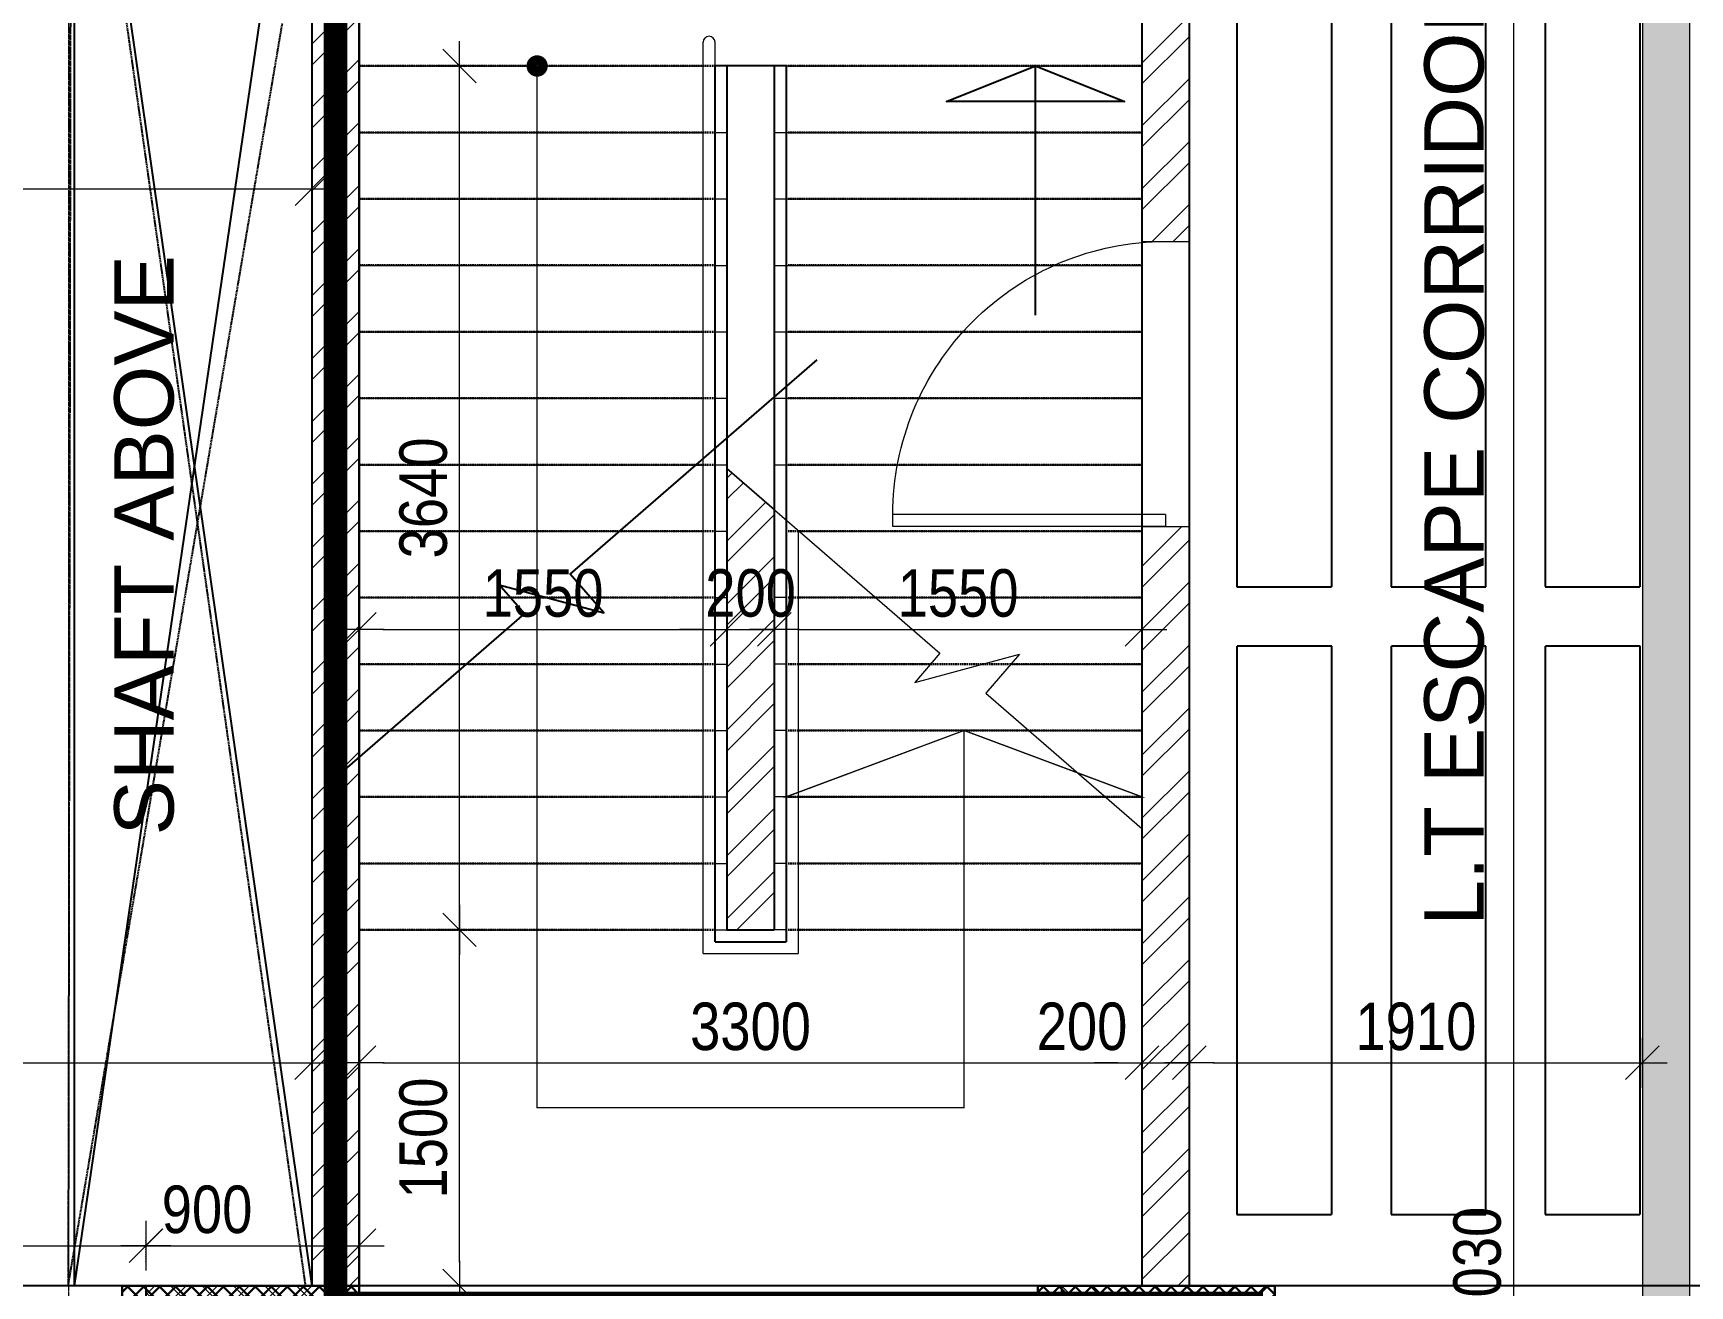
# Model space of a CAD drawing. Header units: inches. Extents: x 676944 to 1044153, y 326920 to 502369.
# Drawn here: x 732362 to 739347, y 378310 to 383589 of the extents above; entities that cross this region are included whole.
import ezdxf

# ---------------------------------------------------------------- set-up
doc = ezdxf.new("R2010")
doc.units = ezdxf.units.IN
doc.header["$MEASUREMENT"] = 0
for name, pattern in [('DASHED2', [9.525, 6.35, -3.175]), ('DOT2', [3.175, 0, -3.175]), ('HIDDEN', [9.525, 6.35, -3.175])]:
    doc.linetypes.add(name, pattern=pattern)
for name, color, linetype, lineweight in [('A-BLOCK', 43, 'Continuous', 13), ('A-DIMENSION', 7, 'Continuous', 9), ('A-DOOR', 10, 'Continuous', 15), ('A-HATCH CONCRETE', 254, 'Continuous', 5), ('A-LEASING LINE', 7, 'DASHED2', 9), ('escape route', 8, 'HIDDEN', 15), ('wall hatch', 252, 'Continuous', 0)]:
    doc.layers.add(name, color=color, linetype=linetype, lineweight=lineweight)
for name, color, linetype in [('S-BEAM', 2, 'Continuous'), ('S-COL', 210, 'Continuous'), ('S-COL-1', 7, 'Continuous'), ('S-COL1-HT', 11, 'Continuous'), ('S-RIBS', 43, 'HIDDEN'), ('S-STR', 9, 'DASHED2'), ('S-WALL-HAT', 9, 'Continuous'), ('SHAFT', 7, 'Continuous'), ('stair', 1, 'Continuous'), ('TEXT', 181, 'Continuous'), ('THN', 1, 'Continuous')]:
    doc.layers.add(name, color=color, linetype=linetype)
doc.styles.add('ARIAL', font='ARIALN.TTF')
doc.styles.get("Standard").update_dxf_attribs({"font": 'arial.ttf'})
doc.styles.add('style1', font='arial.ttf')
doc.dimstyles.get("Standard").update_dxf_attribs({"dimtxt": 0.18, "dimasz": 0.18, "dimexe": 0.18, "dimexo": 0.0625, "dimgap": 0.09, "dimtad": 0, "dimtih": 1, "dimtoh": 1, "dimdec": 4, "dimzin": 0, "dimdsep": 46, "dimtxsty": 'Standard', "dimcen": 0.09, "dimadec": 0, "dimazin": 0, "dimtfac": 1, "dimtdec": 4, "dimtofl": 0, "dimtmove": 0, "dimatfit": 3, "dimfxl": 1, "dimtolj": 1, "dimtzin": 0, "dimarcsym": 0})
pattern_1 = [(45, (500290.86, -209134.59), (-132.58252, 132.58252), []), (45, (500379.24, -209134.59), (-132.58252, 132.58252), [])]

# ---------------------------------------------------------------- blocks, each defined once
blk = doc.blocks.new('R')
at = {"color": 4, "lineweight": 13}
blk.add_line((-0.707, -0.707), (0.707, 0.707), dxfattribs=at)
for p, q in [((0, -1.05), (0, 1.05)), ((-1.05, 0), (1.05, 0))]:
    blk.add_line(p, q)
blk = doc.blocks.new('*D213')
at = {"layer": 'A-DIMENSION', "linetype": 'DOT2', "lineweight": 13, "transparency": 16777216}
for p, q in [((721847, 382960.4), (721847, 382858.4)), ((733537, 382960.4), (733537, 382858.4))]:
    blk.add_line(p, q, dxfattribs=at)
at = {"layer": 'A-DIMENSION', "transparency": 16777216}
blk.add_line((721947, 382933.4), (733437, 382933.4), dxfattribs=at)
at = {"layer": 'Defpoints', "color": 0, "transparency": 16777216}
for p in [(721847, 383060.4), (733537, 383060.4), (733537, 382933.4)]:
    blk.add_point(p, dxfattribs=at)
at = {"layer": 'A-DIMENSION', "transparency": 16777216, "xscale": 100, "yscale": 100, "zscale": 100, "rotation": 180}
blk.add_blockref('R', (721847, 382933.4), dxfattribs=at)
at = {"layer": 'A-DIMENSION', "transparency": 16777216, "xscale": 100, "yscale": 100, "zscale": 100}
blk.add_blockref('R', (733537, 382933.4), dxfattribs=at)
at = {"layer": 'A-DIMENSION', "transparency": 16777216, "insert": (727692, 383085.6), "char_height": 200, "attachment_point": 5, "style": 'ARIAL'}
blk.add_mtext('\\A1;11690', dxfattribs=at)
blk = doc.blocks.new('*D192')
at = {"layer": 'A-DIMENSION', "linetype": 'DOT2', "lineweight": 13, "transparency": 16777216}
for p, q in [((727197.9, 378410.4), (727197.9, 378554.4)), ((732838, 378410.4), (732838, 378554.4))]:
    blk.add_line(p, q, dxfattribs=at)
at = {"layer": 'A-DIMENSION', "transparency": 16777216}
blk.add_line((727297.9, 378479.4), (732738, 378479.4), dxfattribs=at)
at = {"layer": 'Defpoints', "color": 0, "transparency": 16777216}
for p in [(732838, 378479.4), (727197.9, 378310.4), (732838, 378310.4)]:
    blk.add_point(p, dxfattribs=at)
at = {"layer": 'A-DIMENSION', "transparency": 16777216, "xscale": 100, "yscale": 100, "zscale": 100, "rotation": 180}
blk.add_blockref('R', (727197.9, 378479.4), dxfattribs=at)
at = {"layer": 'A-DIMENSION', "transparency": 16777216, "xscale": 100, "yscale": 100, "zscale": 100}
blk.add_blockref('R', (732838, 378479.4), dxfattribs=at)
at = {"layer": 'A-DIMENSION', "transparency": 16777216, "insert": (730017.9, 378631.5), "char_height": 200, "attachment_point": 5, "style": 'ARIAL'}
blk.add_mtext('\\A1;5640', dxfattribs=at)
blk = doc.blocks.new('*D193')
at = {"layer": 'A-DIMENSION', "linetype": 'DOT2', "lineweight": 13, "transparency": 16777216}
for p, q in [((732837, 378410.4), (732837, 378554.4)), ((733736.9, 378410.4), (733736.9, 378554.4))]:
    blk.add_line(p, q, dxfattribs=at)
at = {"layer": 'A-DIMENSION', "transparency": 16777216}
blk.add_line((732937, 378479.4), (733636.9, 378479.4), dxfattribs=at)
at = {"layer": 'Defpoints', "color": 0, "transparency": 16777216}
for p in [(733736.9, 378479.4), (732837, 378310.4), (733736.9, 378310.4)]:
    blk.add_point(p, dxfattribs=at)
at = {"layer": 'A-DIMENSION', "transparency": 16777216, "xscale": 100, "yscale": 100, "zscale": 100, "rotation": 180}
blk.add_blockref('R', (732837, 378479.4), dxfattribs=at)
at = {"layer": 'A-DIMENSION', "transparency": 16777216, "xscale": 100, "yscale": 100, "zscale": 100}
blk.add_blockref('R', (733736.9, 378479.4), dxfattribs=at)
at = {"layer": 'A-DIMENSION', "transparency": 16777216, "insert": (733095.3, 378631.5), "char_height": 200, "attachment_point": 5, "style": 'ARIAL'}
blk.add_mtext('\\A1;900', dxfattribs=at)
blk = doc.blocks.new('*D202')
at = {"layer": 'A-DIMENSION', "linetype": 'DOT2', "lineweight": 13, "transparency": 16777216}
for p, q in [((732421.7, 385280), (731961.3, 385280)), ((732442.9, 378310.4), (731961.3, 378310.4))]:
    blk.add_line(p, q, dxfattribs=at)
at = {"layer": 'A-DIMENSION', "transparency": 16777216}
blk.add_line((732036.3, 385180), (732036.3, 378410.4), dxfattribs=at)
at = {"layer": 'Defpoints', "color": 0, "transparency": 16777216}
for p in [(732521.7, 385280), (732036.3, 378310.4), (732542.9, 378310.4)]:
    blk.add_point(p, dxfattribs=at)
at = {"layer": 'A-DIMENSION', "transparency": 16777216, "xscale": 100, "yscale": 100, "zscale": 100}
for p, rotation in [((732036.3, 385280), 90), ((732036.3, 378310.4), 270)]:
    blk.add_blockref('R', p, dxfattribs=dict(at, rotation=rotation))
at = {"layer": 'A-DIMENSION', "transparency": 16777216, "insert": (731884.2, 381795.2), "char_height": 200, "attachment_point": 5, "rotation": 90, "style": 'ARIAL'}
blk.add_mtext('\\A1;6970', dxfattribs=at)
blk = doc.blocks.new('*D238')
at = {"layer": 'A-DIMENSION', "linetype": 'DOT2', "lineweight": 13, "transparency": 16777216}
for p, q in [((720996.9, 379279.7), (720996.9, 379325.4)), ((733536.7, 379046.1), (733536.7, 379325.4))]:
    blk.add_line(p, q, dxfattribs=at)
at = {"layer": 'A-DIMENSION', "transparency": 16777216}
blk.add_line((721096.9, 379250.4), (733436.7, 379250.4), dxfattribs=at)
at = {"layer": 'Defpoints', "color": 0, "transparency": 16777216}
for p in [(733536.7, 379250.4), (720996.9, 379179.7), (733536.7, 378946.1)]:
    blk.add_point(p, dxfattribs=at)
at = {"layer": 'A-DIMENSION', "transparency": 16777216, "xscale": 100, "yscale": 100, "zscale": 100, "rotation": 180}
blk.add_blockref('R', (720996.9, 379250.4), dxfattribs=at)
at = {"layer": 'A-DIMENSION', "transparency": 16777216, "xscale": 100, "yscale": 100, "zscale": 100}
blk.add_blockref('R', (733536.7, 379250.4), dxfattribs=at)
at = {"layer": 'A-DIMENSION', "transparency": 16777216, "insert": (727266.8, 379402.5), "char_height": 200, "attachment_point": 5, "style": 'ARIAL'}
blk.add_mtext('\\A1;12540', dxfattribs=at)
blk = doc.blocks.new('*D463')
at = {"layer": 'A-DIMENSION', "color": 254, "linetype": 'DOT2', "lineweight": 13, "transparency": 16777216}
for p, q in [((542748.5, 213918.4), (542748.5, 213893.4)), ((544298.5, 213918.4), (544298.5, 213893.4))]:
    blk.add_line(p, q, dxfattribs=at)
at = {"layer": 'A-DIMENSION', "color": 254, "transparency": 16777216}
blk.add_line((542848.5, 213818.4), (544198.5, 213818.4), dxfattribs=at)
at = {"layer": 'Defpoints', "color": 0, "transparency": 16777216}
for p in [(542748.5, 213818.4), (544298.5, 213818.4), (544298.5, 213818.4)]:
    blk.add_point(p, dxfattribs=at)
at = {"layer": 'A-DIMENSION', "color": 254, "transparency": 16777216, "xscale": 100, "yscale": 100, "zscale": 100, "rotation": 180}
blk.add_blockref('R', (542748.5, 213818.4), dxfattribs=at)
at = {"layer": 'A-DIMENSION', "color": 254, "transparency": 16777216, "xscale": 100, "yscale": 100, "zscale": 100}
blk.add_blockref('R', (544298.5, 213818.4), dxfattribs=at)
at = {"layer": 'A-DIMENSION', "color": 254, "transparency": 16777216, "insert": (543523.5, 213970.6), "char_height": 200, "attachment_point": 5, "style": 'ARIAL'}
blk.add_mtext('\\A1;1550', dxfattribs=at)
blk = doc.blocks.new('*D464')
at = {"layer": 'A-DIMENSION', "color": 254, "linetype": 'DOT2', "lineweight": 13, "transparency": 16777216}
for p, q in [((544498.5, 213918.4), (544498.5, 213893.4)), ((546048.5, 213918.4), (546048.5, 213893.4))]:
    blk.add_line(p, q, dxfattribs=at)
at = {"layer": 'A-DIMENSION', "color": 254, "transparency": 16777216}
blk.add_line((544598.5, 213818.4), (545948.5, 213818.4), dxfattribs=at)
at = {"layer": 'Defpoints', "color": 0, "transparency": 16777216}
for p in [(544498.5, 213818.4), (546048.5, 213818.4), (546048.5, 213818.4)]:
    blk.add_point(p, dxfattribs=at)
at = {"layer": 'A-DIMENSION', "color": 254, "transparency": 16777216, "xscale": 100, "yscale": 100, "zscale": 100, "rotation": 180}
blk.add_blockref('R', (544498.5, 213818.4), dxfattribs=at)
at = {"layer": 'A-DIMENSION', "color": 254, "transparency": 16777216, "xscale": 100, "yscale": 100, "zscale": 100}
blk.add_blockref('R', (546048.5, 213818.4), dxfattribs=at)
at = {"layer": 'A-DIMENSION', "color": 254, "transparency": 16777216, "insert": (545273.5, 213970.6), "char_height": 200, "attachment_point": 5, "style": 'ARIAL'}
blk.add_mtext('\\A1;1550', dxfattribs=at)
blk = doc.blocks.new('*D465')
at = {"layer": 'A-DIMENSION', "color": 254, "linetype": 'DOT2', "lineweight": 13, "transparency": 16777216}
for p, q in [((543071.4, 212552.4), (543096.4, 212552.4)), ((543071.4, 211052.4), (543096.4, 211052.4))]:
    blk.add_line(p, q, dxfattribs=at)
at = {"layer": 'A-DIMENSION', "color": 254, "transparency": 16777216}
blk.add_line((543171.4, 211152.4), (543171.4, 212452.4), dxfattribs=at)
at = {"layer": 'Defpoints', "color": 0, "transparency": 16777216}
for p in [(543171.4, 212552.4), (543171.4, 212552.4), (543171.4, 211052.4)]:
    blk.add_point(p, dxfattribs=at)
at = {"layer": 'A-DIMENSION', "color": 254, "transparency": 16777216, "xscale": 100, "yscale": 100, "zscale": 100}
for p, rotation in [((543171.4, 212552.4), 90), ((543171.4, 211052.4), 270)]:
    blk.add_blockref('R', p, dxfattribs=dict(at, rotation=rotation))
at = {"layer": 'A-DIMENSION', "color": 254, "transparency": 16777216, "insert": (543019.3, 211675.2), "char_height": 200, "attachment_point": 5, "rotation": 90, "style": 'ARIAL'}
blk.add_mtext('\\A1;1500', dxfattribs=at)
blk = doc.blocks.new('*D466')
at = {"layer": 'A-DIMENSION', "color": 254, "linetype": 'DOT2', "lineweight": 13, "transparency": 16777216}
for p, q in [((543071.4, 216192.4), (543096.4, 216192.4)), ((543071.4, 212552.4), (543096.4, 212552.4))]:
    blk.add_line(p, q, dxfattribs=at)
at = {"layer": 'A-DIMENSION', "color": 254, "transparency": 16777216}
blk.add_line((543171.4, 212652.4), (543171.4, 216092.4), dxfattribs=at)
at = {"layer": 'Defpoints', "color": 0, "transparency": 16777216}
for p in [(543171.4, 216192.4), (543171.4, 216192.4), (543171.4, 212552.4)]:
    blk.add_point(p, dxfattribs=at)
at = {"layer": 'A-DIMENSION', "color": 254, "transparency": 16777216, "xscale": 100, "yscale": 100, "zscale": 100}
for p, rotation in [((543171.4, 216192.4), 90), ((543171.4, 212552.4), 270)]:
    blk.add_blockref('R', p, dxfattribs=dict(at, rotation=rotation))
at = {"layer": 'A-DIMENSION', "color": 254, "transparency": 16777216, "insert": (543019.3, 214372.4), "char_height": 200, "attachment_point": 5, "rotation": 90, "style": 'ARIAL'}
blk.add_mtext('\\A1;3640', dxfattribs=at)
blk = doc.blocks.new('*D467')
at = {"layer": 'A-DIMENSION', "color": 254, "linetype": 'DOT2', "lineweight": 13, "transparency": 16777216}
for p, q in [((547862.5, 217082), (547539.9, 217082)), ((547862.5, 205052.4), (547539.9, 205052.4))]:
    blk.add_line(p, q, dxfattribs=at)
at = {"layer": 'A-DIMENSION', "color": 254, "transparency": 16777216}
blk.add_line((547614.9, 216982), (547614.9, 205152.4), dxfattribs=at)
at = {"layer": 'Defpoints', "color": 0, "transparency": 16777216}
for p in [(547962.5, 217082), (547614.9, 205052.4), (547962.5, 205052.4)]:
    blk.add_point(p, dxfattribs=at)
at = {"layer": 'A-DIMENSION', "color": 254, "transparency": 16777216, "xscale": 100, "yscale": 100, "zscale": 100}
for p, rotation in [((547614.9, 217082), 90), ((547614.9, 205052.4), 270)]:
    blk.add_blockref('R', p, dxfattribs=dict(at, rotation=rotation))
at = {"layer": 'A-DIMENSION', "color": 254, "transparency": 16777216, "insert": (547462.8, 211067.2), "char_height": 200, "attachment_point": 5, "rotation": 90, "style": 'ARIAL'}
blk.add_mtext('\\A1;12030', dxfattribs=at)
blk = doc.blocks.new('M-DOOR-1M')
at = {"layer": 'A-DOOR'}
for p, q in [((0, 958.4), (-41.7, 958.4)), ((-41.7, 0), (-41.7, 958.4)), ((0, 0), (0, 958.4)), ((-41.7, 0), (0, 0))]:
    blk.add_line(p, q, dxfattribs=at)
blk.add_arc((-41.7, 0), 958.4, 90, 180.00218, dxfattribs=at)
blk = doc.blocks.new('*D414')
at = {"layer": 'A-DIMENSION', "color": 254, "linetype": 'DOT2', "lineweight": 13, "transparency": 16777216}
for p, q in [((546048.5, 211978.6), (546048.5, 212067.4)), ((542748.2, 211909.8), (542748.2, 211917.4))]:
    blk.add_line(p, q, dxfattribs=at)
at = {"layer": 'A-DIMENSION', "color": 254, "transparency": 16777216}
blk.add_line((542848.2, 211992.4), (545948.5, 211992.4), dxfattribs=at)
at = {"layer": 'Defpoints', "color": 0, "transparency": 16777216}
for p in [(542748.2, 212009.8), (546048.5, 211992.4), (546048.5, 211878.6)]:
    blk.add_point(p, dxfattribs=at)
at = {"layer": 'A-DIMENSION', "color": 254, "transparency": 16777216, "xscale": 100, "yscale": 100, "zscale": 100, "rotation": 180}
blk.add_blockref('R', (542748.2, 211992.4), dxfattribs=at)
at = {"layer": 'A-DIMENSION', "color": 254, "transparency": 16777216, "xscale": 100, "yscale": 100, "zscale": 100}
blk.add_blockref('R', (546048.5, 211992.4), dxfattribs=at)
at = {"layer": 'A-DIMENSION', "color": 254, "transparency": 16777216, "insert": (544398.3, 212144.5), "char_height": 200, "attachment_point": 5, "style": 'ARIAL'}
blk.add_mtext('\\A1;3300', dxfattribs=at)
blk = doc.blocks.new('*D415')
at = {"layer": 'A-DIMENSION', "color": 254, "linetype": 'DOT2', "lineweight": 13, "transparency": 16777216}
for p, q in [((546048.5, 211978.6), (546048.5, 212067.4)), ((546248.5, 212001.3), (546248.5, 212067.4))]:
    blk.add_line(p, q, dxfattribs=at)
at = {"layer": 'A-DIMENSION', "color": 254, "transparency": 16777216}
for p, q in [((545948.5, 211992.4), (545848.5, 211992.4)), ((546048.5, 211992.4), (546248.5, 211992.4)), ((546348.5, 211992.4), (546448.5, 211992.4))]:
    blk.add_line(p, q, dxfattribs=at)
at = {"layer": 'Defpoints', "color": 0, "transparency": 16777216}
for p in [(546248.5, 211992.4), (546048.5, 211878.6), (546248.5, 211901.3)]:
    blk.add_point(p, dxfattribs=at)
at = {"layer": 'A-DIMENSION', "color": 254, "transparency": 16777216, "xscale": 100, "yscale": 100, "zscale": 100}
blk.add_blockref('R', (546048.5, 211992.4), dxfattribs=at)
at = {"layer": 'A-DIMENSION', "color": 254, "transparency": 16777216, "xscale": 100, "yscale": 100, "zscale": 100, "rotation": 180}
blk.add_blockref('R', (546248.5, 211992.4), dxfattribs=at)
at = {"layer": 'A-DIMENSION', "color": 254, "transparency": 16777216, "insert": (545795.9, 212144.5), "char_height": 200, "attachment_point": 5, "style": 'ARIAL'}
blk.add_mtext('\\A1;200', dxfattribs=at)
blk = doc.blocks.new('*D398')
at = {"layer": 'A-DIMENSION', "color": 254, "linetype": 'DOT2', "lineweight": 13, "transparency": 16777216}
for p, q in [((544298.5, 213918.4), (544298.5, 213893.4)), ((544498.5, 213813.4), (544498.5, 213893.4))]:
    blk.add_line(p, q, dxfattribs=at)
at = {"layer": 'A-DIMENSION', "color": 254, "transparency": 16777216}
for p, q in [((544198.5, 213818.4), (544098.5, 213818.4)), ((544298.5, 213818.4), (544498.5, 213818.4)), ((544598.5, 213818.4), (544698.5, 213818.4))]:
    blk.add_line(p, q, dxfattribs=at)
at = {"layer": 'Defpoints', "color": 0, "transparency": 16777216}
for p in [(544298.5, 213818.4), (544498.5, 213818.4), (544498.5, 213713.4)]:
    blk.add_point(p, dxfattribs=at)
at = {"layer": 'A-DIMENSION', "color": 254, "transparency": 16777216, "xscale": 100, "yscale": 100, "zscale": 100}
blk.add_blockref('R', (544298.5, 213818.4), dxfattribs=at)
at = {"layer": 'A-DIMENSION', "color": 254, "transparency": 16777216, "xscale": 100, "yscale": 100, "zscale": 100, "rotation": 180}
blk.add_blockref('R', (544498.5, 213818.4), dxfattribs=at)
at = {"layer": 'A-DIMENSION', "color": 254, "transparency": 16777216, "insert": (544398.5, 213970.6), "char_height": 200, "attachment_point": 5, "style": 'ARIAL'}
blk.add_mtext('\\A1;200', dxfattribs=at)
blk = doc.blocks.new('*D397')
at = {"layer": 'A-DIMENSION', "color": 254, "linetype": 'DOT2', "lineweight": 13, "transparency": 16777216}
for p, q in [((546248.5, 212001.3), (546248.5, 212067.4)), ((548158.7, 212026.1), (548158.7, 212067.4))]:
    blk.add_line(p, q, dxfattribs=at)
at = {"layer": 'A-DIMENSION', "color": 254, "transparency": 16777216}
blk.add_line((546348.5, 211992.4), (548058.7, 211992.4), dxfattribs=at)
at = {"layer": 'Defpoints', "color": 0, "transparency": 16777216}
for p in [(548158.7, 211992.4), (546248.5, 211901.3), (548158.7, 211926.1)]:
    blk.add_point(p, dxfattribs=at)
at = {"layer": 'A-DIMENSION', "color": 254, "transparency": 16777216, "xscale": 100, "yscale": 100, "zscale": 100, "rotation": 180}
blk.add_blockref('R', (546248.5, 211992.4), dxfattribs=at)
at = {"layer": 'A-DIMENSION', "color": 254, "transparency": 16777216, "xscale": 100, "yscale": 100, "zscale": 100}
blk.add_blockref('R', (548158.7, 211992.4), dxfattribs=at)
at = {"layer": 'A-DIMENSION', "color": 254, "transparency": 16777216, "insert": (547203.6, 212144.5), "char_height": 200, "attachment_point": 5, "style": 'ARIAL'}
blk.add_mtext('\\A1;1910', dxfattribs=at)
blk = doc.blocks.new('CEILING PLAN')
at = {"layer": 'S-COL1-HT', "lineweight": 30}
h = blk.add_hatch(dxfattribs=at)
h.set_pattern_fill('ANSI37', color=254, scale=15)
h.set_pattern_definition([(45, (465979.35, 472330.244), (-33.67596, 33.67596), []), (135, (465979.35, 472330.244), (-33.67596, -33.67596), [])])
h.paths.add_polyline_path([(421092.4, 463623.1), (421092.4, 463023.1), (422092.4, 463023.1), (422092.4, 463623.1)])
h = blk.add_hatch(dxfattribs=at)
h.set_pattern_fill('ANSI37', color=254, scale=15)
h.set_pattern_definition([(45, (469840.023, 472330.244), (-33.67596, 33.67596), []), (135, (469840.023, 472330.244), (-33.67596, -33.67596), [])])
h.paths.add_polyline_path([(424953, 463623.1), (424953, 463023.1), (425953, 463023.1), (425953, 463623.1)])
at = {"layer": 'S-WALL-HAT', "lineweight": 30}
h = blk.add_hatch(dxfattribs=at)
h.set_pattern_fill('ANSI31', color=254, scale=35)
h.set_pattern_definition([(45, (874698.03, 817381.6), (-78.577241, 78.577241), [])])
h.paths.add_polyline_path([(436885.1, 455940.9), (436838.8, 455219.9), (437139.6, 455223.1), (437184.5, 455921.7)])
h.paths.add_polyline_path([(434505.1, 480465.7), (434901.1, 480409.2), (434844.6, 480013.2), (434448.6, 480069.7)])
h.paths.add_polyline_path([(430941.2, 480974.5), (430884.7, 480578.5), (430488.7, 480635), (430545.3, 481031)])
h.paths.add_polyline_path([(426981.4, 481539.7), (426924.9, 481143.8), (426528.9, 481200.3), (426585.4, 481596.3)])
h.paths.add_polyline_path([(423021.5, 482105), (422965, 481709), (422569, 481765.6), (422625.5, 482161.5)])
h.paths.add_polyline_path([(418665.8, 482726.7), (419061.8, 482670.1), (419005.2, 482274.2), (418609.3, 482330.7)])
h.paths.add_polyline_path([(414706, 483291.9), (415102, 483235.3), (415045.5, 482839.3), (414649.5, 482895.9)])
h.paths.add_polyline_path([(411142.2, 483800.6), (411085.7, 483404.6), (410689.7, 483461.1), (410746.3, 483857.1)])
h.paths.add_polyline_path([(407182.5, 484365.9), (407126, 483969.9), (406730, 484026.4), (406786.5, 484422.4)])
h.paths.add_polyline_path([(403222.7, 484931.3), (403166.1, 484535.4), (402770.2, 484591.9), (402826.7, 484987.9)])
h.paths.add_polyline_path([(399262.8, 485496.8), (399206.3, 485100.8), (398810.3, 485157.3), (398866.8, 485553.3)])
h.paths.add_polyline_path([(395303, 486062.2), (395246.5, 485666.2), (394850.5, 485722.7), (394907, 486118.7)])
h.paths.add_polyline_path([(391343.2, 486627.6), (391286.6, 486231.6), (390890.7, 486288.2), (390947.2, 486684.2), (389093.7, 486948.7), (388877.3, 483646.1), (389175.1, 483603.8), (389130.9, 482928), (388831.5, 482947.6), (387463.7, 462073.1), (387764.3, 462073.1), (387717.3, 461355), (387417.9, 461374.6), (387060.6, 455921.6), (387360, 455902), (387315.5, 455223.1), (387014.8, 455223.1), (386798.6, 451923.1), (388803.2, 451923.1), (388803.2, 452323.1), (389203.2, 452323.1), (389203.2, 451923.1), (392803.2, 451923.1), (392803.2, 452323.1), (393203.2, 452323.1), (393203.2, 451923.1), (396803.2, 451923.1), (396803.2, 452323.1), (397203.2, 452323.1), (397203.2, 451923.1), (400803.2, 451923.1), (400803.2, 452323.1), (401203.2, 452323.1), (401203.2, 451923.1), (404803.2, 451923.1), (404803.2, 452323.1), (405203.2, 452323.1), (405203.2, 451923.1), (408803.2, 451923.1), (408803.2, 452323.1), (409203.2, 452323.1), (409203.2, 451923.1), (412803.2, 451923.1), (412803.2, 452323.1), (413203.2, 452323.1), (413203.2, 451923.1), (416803.2, 451923.1), (416803.2, 452323.1), (417203.2, 452323.1), (417203.2, 451923.1), (420803.2, 451923.1), (420803.2, 452323.1), (421203.2, 452323.1), (421203.2, 451923.1), (424803.2, 451923.1), (424803.2, 452323.1), (425203.2, 452323.1), (425203.2, 451923.1), (428803.2, 451923.1), (428803.2, 452323.1), (429203.2, 452323.1), (429203.2, 451923.1), (432803.2, 451923.1), (432803.2, 452323.1), (433203.2, 452323.1), (433203.2, 451923.1), (436928, 451923.1), (437386.6, 459073.5), (436987.4, 459099.1), (437013, 459498.3), (437412.2, 459472.7), (437646.4, 463123.8), (437347, 463143), (437391.8, 463841.6), (437691.2, 463822.4), (437965.9, 468105), (437566.7, 468130.6), (437592.3, 468529.7), (437991.5, 468504.1), (438235.6, 472309), (437836.4, 472334.6), (437862, 472733.8), (438261.2, 472708.2), (438482.8, 476163.1), (438083.6, 476188.7), (438109.2, 476587.9), (438508.4, 476562.3), (438720.3, 479865.7)])
h.paths.add_polyline_path([(388385.4, 476137.7), (388884.3, 476105), (388823, 475168.8), (388326.5, 475239.6)])
h.paths.add_polyline_path([(388684.6, 476118.1), (388884.3, 476105), (388823, 475168.8), (388624.3, 475197.1), (387118.9, 452223.1), (388803.2, 452223.1), (388803.2, 452323.1), (389203.2, 452323.1), (389203.2, 452223.1), (392803.2, 452223.1), (392803.2, 452323.1), (393203.2, 452323.1), (393203.2, 452223.1), (396803.2, 452223.1), (396803.2, 452323.1), (397203.2, 452323.1), (397203.2, 452223.1), (400803.2, 452223.1), (400803.2, 452323.1), (401203.2, 452323.1), (401203.2, 452223.1), (404803.2, 452223.1), (404803.2, 452323.1), (405203.2, 452323.1), (405203.2, 452223.1), (408803.2, 452223.1), (408803.2, 452323.1), (409203.2, 452323.1), (409203.2, 452223.1), (412803.2, 452223.1), (412803.2, 452323.1), (413203.2, 452323.1), (413203.2, 452223.1), (416803.2, 452223.1), (416803.2, 452323.1), (417203.2, 452323.1), (417203.2, 452223.1), (420803.2, 452223.1), (420803.2, 452323.1), (421203.2, 452323.1), (421203.2, 452223.1), (424803.2, 452223.1), (424803.2, 452323.1), (425203.2, 452323.1), (425203.2, 452223.1), (428803.2, 452223.1), (428803.2, 452323.1), (429203.2, 452323.1), (429203.2, 452223.1), (432803.2, 452223.1), (432803.2, 452323.1), (433203.2, 452323.1), (433203.2, 452223.1), (436646.6, 452223.1), (437087.2, 459092.7), (436987.4, 459099.1), (437013, 459498.3), (437112.8, 459491.9), (437666.5, 468124.2), (437566.7, 468130.6), (437592.3, 468529.7), (437692.1, 468523.3), (437936.2, 472328.2), (437836.4, 472334.6), (437862, 472733.8), (437961.8, 472727.4), (438183.4, 476182.3), (438083.6, 476188.7), (438109.2, 476587.9), (438209, 476581.5), (438403.1, 479608), (434858.9, 480113.8), (434844.6, 480013.2), (434448.6, 480069.7), (434463, 480170.3), (430899.1, 480679), (430884.7, 480578.5), (430488.7, 480635), (430503.1, 480735.5), (426939.2, 481244.2), (426924.9, 481143.8), (426528.9, 481200.3), (426543.2, 481300.7), (422979.3, 481809.3), (422965, 481709), (422569, 481765.6), (422583.3, 481865.8), (419019.6, 482374.5), (419005.2, 482274.2), (418609.3, 482330.7), (418623.6, 482431), (415059.8, 482939.6), (415045.5, 482839.3), (414649.5, 482895.9), (414663.8, 482996.2), (411100, 483504.8), (411085.7, 483404.6), (410689.7, 483461.1), (410704, 483561.3), (407140.3, 484070), (407126, 483969.9), (406730, 484026.4), (406744.3, 484126.5), (403180.4, 484635.1), (403166.1, 484535.4), (402770.2, 484591.9), (402784.4, 484691.6), (399220.5, 485200.3), (399206.3, 485100.8), (398810.3, 485157.3), (398824.5, 485256.8), (395260.6, 485765.5), (395246.5, 485666.2), (394850.5, 485722.7), (394864.7, 485822), (391300.8, 486330.6), (391286.6, 486231.6), (390890.7, 486288.2), (390904.8, 486387.2), (389371.9, 486605.9)])
at = {"layer": 'S-BEAM', "color": 254, "linetype": 'ByBlock'}
for p, q in [((420892.4, 463623.1), (420892.4, 470591.5)), ((421892.4, 470448.8), (421892.4, 463623.1)), ((422092.4, 470420.4), (422092.4, 463623.1)), ((425392.4, 469952.9), (425392.4, 463623.1)), ((425592.4, 463623.1), (425592.4, 469924.4)), ((437377.8, 463623.1), (409103.2, 463623.1))]:
    blk.add_line(p, q, dxfattribs=at)
at = {"layer": 'S-COL-1', "color": 254, "lineweight": 30}
for points in [[(421092.4, 463623.1), (421092.4, 463023.1), (422092.4, 463023.1), (422092.4, 463623.1)], [(424953, 463623.1), (424953, 463023.1), (425953, 463023.1), (425953, 463623.1)]]:
    blk.add_lwpolyline(points, close=True, dxfattribs=at)
at = {"layer": 'S-RIBS', "color": 254, "ltscale": 0.4}
for points in [[(426193, 469532.1), (425793, 469589.2), (425793, 466569.1), (426193, 466569.1)], [(426843, 469439.3), (426443, 469496.4), (426443, 466569.1), (426843, 466569.1)], [(427493, 469346.6), (427093, 469403.6), (427093, 466569.1), (427493, 466569.1)], [(426193, 466319.1), (425793, 466319.1), (425793, 463923.1), (426193, 463923.1)], [(426843, 466319.1), (426443, 466319.1), (426443, 463923.1), (426843, 463923.1)], [(427493, 466319.1), (427093, 466319.1), (427093, 463923.1), (427493, 463923.1)]]:
    blk.add_lwpolyline(points, close=True, dxfattribs=at)
at = {"layer": 'S-STR', "color": 254, "lineweight": 30}
for p, q in [((422092.4, 468763.2), (423592.4, 468763.2)), ((425392.4, 468763.2), (423892.4, 468763.2)), ((422092.4, 468483.2), (423592.4, 468483.2)), ((425392.4, 468483.2), (423892.4, 468483.2)), ((422092.4, 468203.2), (423592.4, 468203.2)), ((425392.4, 468203.2), (423892.4, 468203.2)), ((422092.4, 467923.2), (423592.4, 467923.2)), ((425392.4, 467923.2), (423892.4, 467923.2)), ((422092.4, 467643.2), (423592.4, 467643.2)), ((425392.4, 467643.2), (423892.4, 467643.2)), ((422092.4, 467363.2), (423592.4, 467363.2)), ((425392.4, 467363.2), (423892.4, 467363.2)), ((422092.4, 467083.2), (423592.4, 467083.2)), ((425392.4, 467083.2), (423892.4, 467083.2)), ((422092.4, 466803.2), (423592.4, 466803.2)), ((425392.4, 466803.2), (423892.4, 466803.2)), ((422092.4, 466523.2), (423592.4, 466523.2)), ((425392.4, 466523.2), (423892.4, 466523.2)), ((422092.4, 466243.2), (423592.4, 466243.2)), ((425392.4, 466243.2), (423892.4, 466243.2)), ((422092.4, 465963.2), (423592.4, 465963.2)), ((425392.4, 465963.2), (423892.4, 465963.2)), ((422092.4, 465683.2), (423592.4, 465683.2)), ((425392.4, 465683.2), (423892.4, 465683.2)), ((422092.4, 465403.2), (423592.4, 465403.2)), ((425392.4, 465403.2), (423892.4, 465403.2)), ((422092.4, 465123.2), (423592.4, 465123.2)), ((425392.4, 465123.2), (423892.4, 465123.2))]:
    blk.add_line(p, q, dxfattribs=at)
at = {"layer": 'stair', "color": 254}
for p, q in [((423592.4, 467051.8), (423592.4, 468763.2)), ((423892.4, 468763.2), (423592.4, 468763.2)), ((423642.4, 468763.2), (423642.4, 465123.2)), ((423842.4, 468763.2), (423842.4, 465123.2)), ((423892.4, 468763.2), (423892.4, 467311.9)), ((423892.4, 467311.9), (423892.4, 465073.2)), ((423592.4, 465073.2), (423592.4, 467051.8)), ((423642.4, 465123.2), (423842.4, 465123.2)), ((423642.4, 465123.2), (423842.4, 465123.2)), ((423592.4, 465073.2), (423892.4, 465073.2)), ((423592.4, 465073.2), (423892.4, 465073.2))]:
    blk.add_line(p, q, dxfattribs=at)
for points in [[(424943.4, 467713.2), (424943.4, 468763.2), (425318.4, 468613.2), (424568.4, 468613.2), (424943.4, 468763.2)], [(421956.9, 465733.3), (422788.9, 466454.6), (422682.3, 466577.6), (423123.9, 466458.9), (422982.2, 466622.3), (424022.5, 467524.3)]]:
    blk.add_lwpolyline(points, dxfattribs=at)
at = {"layer": 'THN', "color": 254}
for p, q in [((420892.4, 470591.5), (421892.4, 463623.2)), ((420892.4, 463623.2), (421892.4, 470448.8))]:
    blk.add_line(p, q, dxfattribs=at)
blk = doc.blocks.new('SDFGBS')
at = {"layer": 'A-DIMENSION'}
h = blk.add_hatch(dxfattribs=at)
h.set_pattern_fill('ANSI35', color=254, scale=500)
h.set_pattern_definition([(45, (552314.21, 217329.53), (-88.3883, 88.3883), []), (45, (552402.6, 217329.53), (-88.3883, 88.3883), [156.25, -31.25, 0, -31.25])])
edge = h.paths.add_edge_path(flags=17)
edge.add_line((553946.3, 227821), (553748.4, 227849.3))
edge.add_line((553748.4, 227849.3), (552636.7, 220060.7))
edge.add_line((552636.7, 220060.7), (552850.2, 220030.2))
edge.add_line((552850.2, 220030.2), (553946.3, 227821))
edge.add_line((553946.3, 227821), (553748.4, 227849.3))
h.paths.add_polyline_path([(553946.3, 227821), (553748.4, 227849.3), (552636.7, 220060.7), (552850.2, 220030.2)], flags=17)
h.paths.add_polyline_path([(552122.2, 216511.9), (552150.4, 216709.9), (548158.7, 217279.6), (548158.7, 217118.1), (548158.7, 217081.1), (548158.7, 206352.4), (548358.7, 206352.4), (548358.7, 217049)])
h.paths.add_polyline_path([(552440.3, 217325.1), (552242.3, 217353.3), (552206.9, 217105.8), (552404.9, 217077.6)])
h.paths.add_polyline_path([(548158.7, 205052.4), (548358.7, 205055.3), (548358.7, 205152.4), (548158.7, 205152.4)])
h = blk.add_hatch(dxfattribs=at)
h.set_pattern_fill('ANSI32', color=254, scale=500)
h.set_pattern_definition(pattern_1)
h.paths.add_polyline_path([(546248.4, 215452.6), (546249.2, 217358.9), (546048.5, 217387.1), (546048.4, 215452.6)])
h = blk.add_hatch(dxfattribs=at)
h.set_pattern_fill('ANSI32', color=254, scale=500)
h.set_pattern_definition(pattern_1)
h.paths.add_polyline_path([(546248.5, 214252.6), (546048.5, 214252.6), (546048.5, 211052.4), (546248.5, 211052.4)])
h.paths.add_polyline_path([(544298.5, 214497), (544298.5, 212552.4), (544498.5, 212552.4), (544498.5, 214323.6)])
at = {"color": 254, "linetype": 'Continuous', "ltscale": 100}
blk.add_lwpolyline([(548358.7, 199352.4), (548358.7, 205055.3), (548158.7, 205052.4), (546609.2, 205052.4), (546609.2, 211052.4), (542748.5, 211052.4), (542748.5, 217853.6), (543751.9, 217706.5), (543785.2, 217903.8), (544329.2, 221715.1), (545372.1, 229020.7), (545414.4, 229317.7), (509749.2, 234378), (508982.7, 222668.9), (530759.5, 219560.9), (530757.7, 213002.3), (529859.4, 213002.3), (529859.4, 212802.4), (529859.4, 209552.4), (521809.4, 209552.4), (521809.4, 209352.4), (521809.4, 199352.4), (548358.7, 199352.4)], dxfattribs=at)
at = {"layer": 'A-DIMENSION', "color": 254}
for p, q in [((546048.5, 217382.3), (546048.5, 215452.6)), ((546248.5, 215452.6), (546248.5, 217353.7)), ((542748.5, 211052.4), (542748.5, 217053.6)), ((544198.5, 212452.4), (544198.5, 216292.4)), ((544248.5, 212502.4), (544248.5, 216292.4)), ((542748.5, 216192.4), (544198.5, 216192.4)), ((543498.5, 211802.4), (543498.5, 216192.4)), ((544248.5, 216192.4), (544298.5, 216192.4)), ((544298.5, 214497), (544298.5, 216192.4)), ((544498.5, 214323.6), (544498.5, 216192.4)), ((544498.5, 216192.4), (546048.5, 216192.4)), ((542748.5, 215912.4), (544198.5, 215912.4)), ((544248.5, 215912.4), (544298.5, 215912.4)), ((544498.5, 215912.4), (546048.5, 215912.4)), ((542748.5, 215632.4), (544198.5, 215632.4)), ((544248.5, 215632.4), (544298.5, 215632.4)), ((544498.5, 215632.4), (546048.5, 215632.4)), ((546048.5, 214252.6), (546048.4, 215455.5)), ((546048.5, 215452.6), (546248.5, 215452.6)), ((542748.5, 215352.4), (544198.5, 215352.4)), ((544248.5, 215352.4), (544298.5, 215352.4)), ((544498.5, 215352.4), (546048.5, 215352.4)), ((542748.5, 215072.4), (544198.5, 215072.4)), ((544248.5, 215072.4), (544298.5, 215072.4)), ((544498.5, 215072.4), (546048.5, 215072.4)), ((542748.5, 214792.4), (544198.5, 214792.4)), ((544248.5, 214792.4), (544298.5, 214792.4)), ((544498.5, 214792.4), (546048.5, 214792.4)), ((542748.5, 214512.4), (544198.5, 214512.4)), ((544248.5, 214512.4), (544298.5, 214512.4)), ((544498.5, 214512.4), (546048.5, 214512.4)), ((544548.5, 214280.3), (544548.5, 212502.4)), ((546048.5, 214252.6), (546048.5, 211052.4)), ((546048.5, 214252.6), (546248.5, 214252.6)), ((546248.5, 211052.4), (546248.5, 214252.6)), ((542748.5, 214232.4), (544198.5, 214232.4)), ((544248.5, 214232.4), (544298.5, 214232.4)), ((544598.5, 214236.9), (544598.5, 212452.4)), ((544603.7, 214232.4), (546048.5, 214232.4)), ((542748.5, 213952.4), (544198.5, 213952.4)), ((544248.5, 213952.4), (544298.5, 213952.4)), ((544548.5, 213952.4), (544498.5, 213952.4)), ((544926.6, 213952.4), (544598.5, 213952.4)), ((544926.6, 213952.4), (546048.5, 213952.4)), ((542748.5, 213672.4), (544198.5, 213672.4)), ((544248.5, 213672.4), (544298.5, 213672.4)), ((544548.5, 213672.4), (544498.5, 213672.4)), ((545157.4, 213672.4), (544598.5, 213672.4)), ((545496.1, 213672.4), (546048.5, 213672.4)), ((542748.5, 213392.4), (544198.5, 213392.4)), ((544248.5, 213392.4), (544298.5, 213392.4)), ((544548.5, 213392.4), (544498.5, 213392.4)), ((545572.4, 213392.4), (544598.5, 213392.4)), ((545298.5, 211802.4), (545298.5, 213392.4)), ((545572.4, 213392.4), (546048.5, 213392.4)), ((542748.5, 213112.4), (544198.5, 213112.4)), ((544248.5, 213112.4), (544298.5, 213112.4)), ((544548.5, 213112.4), (544498.5, 213112.4)), ((545895.3, 213112.4), (544598.5, 213112.4)), ((545895.3, 213112.4), (546048.5, 213112.4)), ((542748.5, 212832.4), (544198.5, 212832.4)), ((544248.5, 212832.4), (544298.5, 212832.4)), ((544548.5, 212832.4), (544498.5, 212832.4)), ((546048.5, 212832.4), (544598.5, 212832.4)), ((542748.5, 212552.4), (544198.5, 212552.4)), ((544248.5, 212552.4), (544298.5, 212552.4)), ((544248.5, 212502.4), (544548.5, 212502.4)), ((544248.5, 212502.4), (544548.5, 212502.4)), ((544548.5, 212552.4), (544498.5, 212552.4)), ((546048.5, 212552.4), (544598.5, 212552.4)), ((544198.5, 212452.4), (544598.5, 212452.4)), ((545298.5, 211802.4), (543498.5, 211802.4))]:
    blk.add_line(p, q, dxfattribs=at)
for points in [[(548158.7, 217279.6), (548158.7, 206352.4), (548358.7, 206352.4), (548358.7, 217049), (552123.6, 216511.7)], [(544298.5, 214497), (545196.9, 213718), (545090.3, 213595.1), (545531.9, 213713.7), (545390.3, 213550.4), (546048.5, 212979.6)], [(546048.5, 213112.4), (545298.5, 213392.4), (544548.5, 213112.4)]]:
    blk.add_lwpolyline(points, dxfattribs=at)
at = {"layer": 'A-DIMENSION', "color": 254, "const_width": 40.5}
blk.add_lwpolyline([(543523.2, 216192.4, -1), (543473.7, 216192.4, -1)], format="xyb", close=True, dxfattribs=at)
at = {"layer": 'A-DIMENSION', "color": 254, "const_width": 5}
blk.add_lwpolyline([(543498.5, 216192.4), (543498.5, 211802.4), (545298.5, 211802.4), (545298.5, 213392.4), (544548.5, 213112.4), (546048.5, 213112.4), (545298.5, 213392.4)], dxfattribs=at)
at = {"layer": 'A-DIMENSION', "color": 254}
blk.add_lwpolyline([(544298.5, 214497), (544298.5, 212552.4), (544498.5, 212552.4), (544498.5, 214323.6)], close=True, dxfattribs=at)
blk.add_arc((544223.5, 216292.4), 25, 0, 180, dxfattribs=at)
at = {"layer": 'A-DIMENSION', "color": 254, "xscale": -1.199999413485973, "yscale": 1.199999413485973, "zscale": 1.199999413485973, "rotation": 90.00201795013876}
blk.add_blockref('M-DOOR-1M', (546148.5, 214252.6), dxfattribs=at)
at = {"layer": 'A-DIMENSION', "color": 254, "style": 'style1'}
blk.add_text('L.T ESCAPE CORRIDOR', height=250, rotation=90, dxfattribs=at).set_placement((547489.1, 212569.1))
at = {"layer": 'A-DIMENSION', "color": 254}
for p1, p2, distance, picture, middle in [((547962.5, 217082), (547962.5, 205052.4), -347.6, '*D467', (547462.8, 211067.2)), ((543171.4, 212552.4), (543171.4, 216192.4), 0, '*D466', (543019.3, 214372.4)), ((542748.5, 213818.4), (544298.5, 213818.4), 0, '*D463', (543523.5, 213970.6)), ((544498.5, 213818.4), (546048.5, 213818.4), 0, '*D464', (545273.5, 213970.6))]:
    dim = blk.add_aligned_dim(p1=p1, p2=p2, distance=distance, dimstyle='Standard', override={"dimscale": 100, "dimtxt": 2, "dimasz": 1, "dimexe": 0.75, "dimexo": 1, "dimgap": 0.5, "dimtad": 1, "dimtih": 0, "dimtoh": 0, "dimdec": 0, "dimzin": 3, "dimtxsty": 'ARIAL', "dimblk": 'R', "dimcen": 2.5, "dimdle": 1, "dimclrd": 254, "dimclre": 254, "dimclrt": 254, "dimadec": 2, "dimtdec": 0, "dimtix": 1, "dimtofl": 1, "dimtmove": 2, "dimldrblk": 'R', "dimfxl": 2.5, "dimtzin": 3, "dimlwd": 65535, "dimlwe": 13}, dxfattribs=at)
    dim.commit()
    dim.dimension.update_dxf_attribs({"geometry": picture, "text_midpoint": middle})
for base, p1, p2, picture, middle in [((544498.5, 213818.4), (544298.5, 213818.4), (544498.5, 213713.4), '*D398', (544398.5, 213970.6)), ((546048.5, 211992.4), (542748.2, 212009.8), (546048.5, 211878.6), '*D414', (544398.3, 212144.5)), ((548158.7, 211992.4), (546248.5, 211901.3), (548158.7, 211926.1), '*D397', (547203.6, 212144.5))]:
    dim = blk.add_linear_dim(base=base, p1=p1, p2=p2, angle=180, dimstyle='Standard', override={"dimscale": 100, "dimtxt": 2, "dimasz": 1, "dimexe": 0.75, "dimexo": 1, "dimgap": 0.5, "dimtad": 1, "dimtih": 0, "dimtoh": 0, "dimdec": 0, "dimzin": 3, "dimtxsty": 'ARIAL', "dimblk": 'R', "dimcen": 2.5, "dimdle": 1, "dimclrd": 254, "dimclre": 254, "dimclrt": 254, "dimadec": 2, "dimtdec": 0, "dimtix": 1, "dimtofl": 1, "dimtmove": 2, "dimldrblk": 'R', "dimfxl": 2.5, "dimtzin": 3, "dimlwd": 65535, "dimlwe": 13}, dxfattribs=at)
    dim.commit()
    dim.dimension.update_dxf_attribs({"geometry": picture, "text_midpoint": middle})
for base, p1, p2, angle, picture, middle, dimtype in [((543171.4, 212552.4), (543171.4, 211052.4), (543171.4, 212552.4), 90, '*D465', (543019.3, 211675.2), 161), ((546248.5, 211992.4), (546048.5, 211878.6), (546248.5, 211901.3), 180, '*D415', (545795.9, 212144.5), 160)]:
    dim = blk.add_linear_dim(base=base, p1=p1, p2=p2, angle=angle, dimstyle='Standard', override={"dimscale": 100, "dimtxt": 2, "dimasz": 1, "dimexe": 0.75, "dimexo": 1, "dimgap": 0.5, "dimtad": 1, "dimtih": 0, "dimtoh": 0, "dimdec": 0, "dimzin": 3, "dimtxsty": 'ARIAL', "dimblk": 'R', "dimcen": 2.5, "dimdle": 1, "dimclrd": 254, "dimclre": 254, "dimclrt": 254, "dimadec": 2, "dimtdec": 0, "dimtix": 1, "dimtofl": 1, "dimtmove": 2, "dimldrblk": 'R', "dimfxl": 2.5, "dimtzin": 3, "dimlwd": 65535, "dimlwe": 13}, dxfattribs=at)
    dim.commit()
    dim.dimension.update_dxf_attribs({"geometry": picture, "text_midpoint": middle, "dimtype": dimtype})

msp = doc.modelspace()

# ---------------------------------------------------------------- hatches: boundary and pattern name
at = {"layer": 'A-HATCH CONCRETE'}
h = msp.add_hatch(dxfattribs=at)
h.set_pattern_fill('ANSI37', color=256, scale=750)
h.set_pattern_definition([(45, (691343.47, -41876.585), (-66.29126, 66.29126), []), (135, (691343.47, -41876.585), (-66.29126, -66.29126), [])])
h.paths.add_polyline_path([(732837, 378310.4), (732837, 377810.4), (733737, 377810.4), (733737, 378310.4)])
h = msp.add_hatch(dxfattribs=at)
h.set_pattern_fill('ANSI37', color=256, scale=750)
h.set_pattern_definition([(45, (691254.36, -41876.585), (-66.29126, 66.29126), []), (135, (691254.36, -41876.585), (-66.29126, -66.29126), [])])
h.paths.add_polyline_path([(736697.7, 378310.4), (736697.7, 377810.4), (737597.7, 377810.4), (737597.7, 378310.4)])
at = {"layer": 'wall hatch', "ltscale": 500}
h = msp.add_hatch(dxfattribs=at)
h.set_pattern_fill('ANSI32', color=256, scale=500)
h.set_pattern_definition([(45, (691281.33, -41876.54), (-132.58252, 132.58252), []), (45, (691369.72, -41876.54), (-132.58252, 132.58252), [])])
h.paths.add_polyline_path([(733736.7, 384245.5), (733536.9, 384245.5), (733536.7, 378310.5), (733736.7, 378310.5)])

# ---------------------------------------------------------------- linework, layer by layer
at = {"color": 4, "linetype": 'Continuous', "ltscale": 100}
msp.add_lwpolyline([(739347.2, 366610.4), (739347.2, 372313.3), (739147.2, 372310.4), (737597.7, 372310.4), (737597.7, 378310.4), (733737, 378310.4), (733737, 385111.6), (734740.4, 384964.5), (734773.7, 385161.8), (735317.7, 388973.1), (736360.6, 396278.7), (736402.9, 396575.7), (700737.7, 401636), (699971.2, 389926.9), (721748, 386818.9), (721746.2, 380260.3), (720847.9, 380260.3), (720847.9, 380060.4), (720847.9, 376810.4), (712797.9, 376810.4), (712797.9, 376610.4), (712797.9, 366610.4), (739347.2, 366610.4)], dxfattribs=at)
at = {"layer": 'A-BLOCK', "ltscale": 100}
for p, q in [((733737, 378310.4), (733737, 384311.6)), ((733537, 378310.4), (733537, 384211.6))]:
    msp.add_line(p, q, dxfattribs=at)
at = {"layer": 'A-LEASING LINE', "color": 6, "const_width": 100}
msp.add_lwpolyline([(700738.3, 401636), (699971.2, 389926.9), (721848, 386804.6), (721848, 380260.3), (720947.9, 380260.5), (720947.9, 376710.4), (712897.9, 376710.4), (712897.9, 366610.4), (739247.2, 366610.4), (739247.2, 372210.4), (737497.6, 372210.4), (737497.7, 378235.4), (733637, 378235.4), (733637, 385223.7), (734660.6, 385076.9), (735811.4, 393217.7), (735819, 393216.6), (736306.1, 396582.2), (700738.3, 401636)], dxfattribs=at)
at = {"layer": 'escape route', "linetype": 'HIDDEN', "ltscale": 0.5}
msp.add_line((732512, 374256.9), (732512, 385790.5), dxfattribs=at)
at = {"layer": 'S-COL'}
for points in [[(732837, 378310.4), (732837, 377810.4), (733737, 377810.4), (733737, 378310.4)], [(736697.7, 378310.4), (736697.7, 377810.4), (737597.7, 377810.4), (737597.7, 378310.4)]]:
    msp.add_lwpolyline(points, close=True, dxfattribs=at)
at = {"layer": 'SHAFT', "linetype": 'HIDDEN', "ltscale": 0.5}
for p, q in [((732521.7, 385281), (732509.7, 378310.4)), ((732521.7, 385281), (733509.7, 378310.4)), ((732509.7, 378310.4), (733511.7, 384211.6))]:
    msp.add_line(p, q, dxfattribs=at)

# ---------------------------------------------------------------- block references
at = {"color": 4, "linetype": 'Continuous'}
for name, p in [('CEILING PLAN', (311644.6, -85312.7)), ('SDFGBS', (190988.5, 167258))]:
    msp.add_blockref(name, p, dxfattribs=at)

# ---------------------------------------------------------------- texts
at = {"layer": 'TEXT', "ltscale": 0.5, "style": 'style1'}
msp.add_text('SHAFT ABOVE', height=250, rotation=90, dxfattribs=at).set_placement((732954.2, 380208.2))

# ---------------------------------------------------------------- dimensions: what is measured, and where the dimension line sits
at = {"layer": 'A-DIMENSION'}
dim = msp.add_linear_dim(base=(732036.3, 378310.4), p1=(732521.7, 385280), p2=(732542.9, 378310.4), angle=90, dimstyle='Standard', override={"dimscale": 100, "dimtxt": 2, "dimasz": 1, "dimexe": 0.75, "dimexo": 1, "dimgap": 0.5, "dimtad": 1, "dimtih": 0, "dimtoh": 0, "dimdec": 0, "dimzin": 3, "dimtxsty": 'ARIAL', "dimblk": 'R', "dimcen": 2.5, "dimdle": 1, "dimclrd": 256, "dimclre": 256, "dimclrt": 256, "dimadec": 2, "dimtdec": 0, "dimtix": 1, "dimtofl": 1, "dimtmove": 2, "dimldrblk": 'R', "dimfxl": 2.5, "dimtzin": 3, "dimlwd": 65535, "dimlwe": 13}, dxfattribs=at)
dim.commit()
dim.dimension.update_dxf_attribs({"geometry": '*D202', "text_midpoint": (731884.2, 381795.2)})
dim = msp.add_aligned_dim(p1=(721847, 383060.4), p2=(733537, 383060.4), distance=-127, dimstyle='Standard', override={"dimscale": 100, "dimtxt": 2, "dimasz": 1, "dimexe": 0.75, "dimexo": 1, "dimgap": 0.5, "dimtad": 1, "dimtih": 0, "dimtoh": 0, "dimdec": 0, "dimzin": 3, "dimtxsty": 'ARIAL', "dimblk": 'R', "dimcen": 2.5, "dimdle": 1, "dimclrd": 256, "dimclre": 256, "dimclrt": 256, "dimadec": 2, "dimtdec": 0, "dimtix": 1, "dimtofl": 1, "dimtmove": 2, "dimldrblk": 'R', "dimfxl": 2.5, "dimtzin": 3, "dimlwd": 65535, "dimlwe": 13}, dxfattribs=at)
dim.commit()
dim.dimension.update_dxf_attribs({"geometry": '*D213', "text_midpoint": (727692, 383085.6)})
for base, p1, p2, picture, middle in [((733536.7, 379250.4), (720996.9, 379179.7), (733536.7, 378946.1), '*D238', (727266.8, 379402.5)), ((732838, 378479.4), (727197.9, 378310.4), (732838, 378310.4), '*D192', (730017.9, 378631.5))]:
    dim = msp.add_linear_dim(base=base, p1=p1, p2=p2, dimstyle='Standard', override={"dimscale": 100, "dimtxt": 2, "dimasz": 1, "dimexe": 0.75, "dimexo": 1, "dimgap": 0.5, "dimtad": 1, "dimtih": 0, "dimtoh": 0, "dimdec": 0, "dimzin": 3, "dimtxsty": 'ARIAL', "dimblk": 'R', "dimcen": 2.5, "dimdle": 1, "dimclrd": 256, "dimclre": 256, "dimclrt": 256, "dimadec": 2, "dimtdec": 0, "dimtix": 1, "dimtofl": 1, "dimtmove": 2, "dimldrblk": 'R', "dimfxl": 2.5, "dimtzin": 3, "dimlwd": 65535, "dimlwe": 13}, dxfattribs=at)
    dim.commit()
    dim.dimension.update_dxf_attribs({"geometry": picture, "text_midpoint": middle})
dim = msp.add_linear_dim(base=(733736.9, 378479.4), p1=(732837, 378310.4), p2=(733736.9, 378310.4), dimstyle='Standard', override={"dimscale": 100, "dimtxt": 2, "dimasz": 1, "dimexe": 0.75, "dimexo": 1, "dimgap": 0.5, "dimtad": 1, "dimtih": 0, "dimtoh": 0, "dimdec": 0, "dimzin": 3, "dimtxsty": 'ARIAL', "dimblk": 'R', "dimcen": 2.5, "dimdle": 1, "dimclrd": 256, "dimclre": 256, "dimclrt": 256, "dimadec": 2, "dimtdec": 0, "dimtix": 1, "dimtofl": 1, "dimtmove": 2, "dimldrblk": 'R', "dimfxl": 2.5, "dimtzin": 3, "dimlwd": 65535, "dimlwe": 13}, dxfattribs=at)
dim.commit()
dim.dimension.update_dxf_attribs({"geometry": '*D193', "text_midpoint": (733095.3, 378631.5), "dimtype": 160})

doc.saveas('drawing.dxf')
